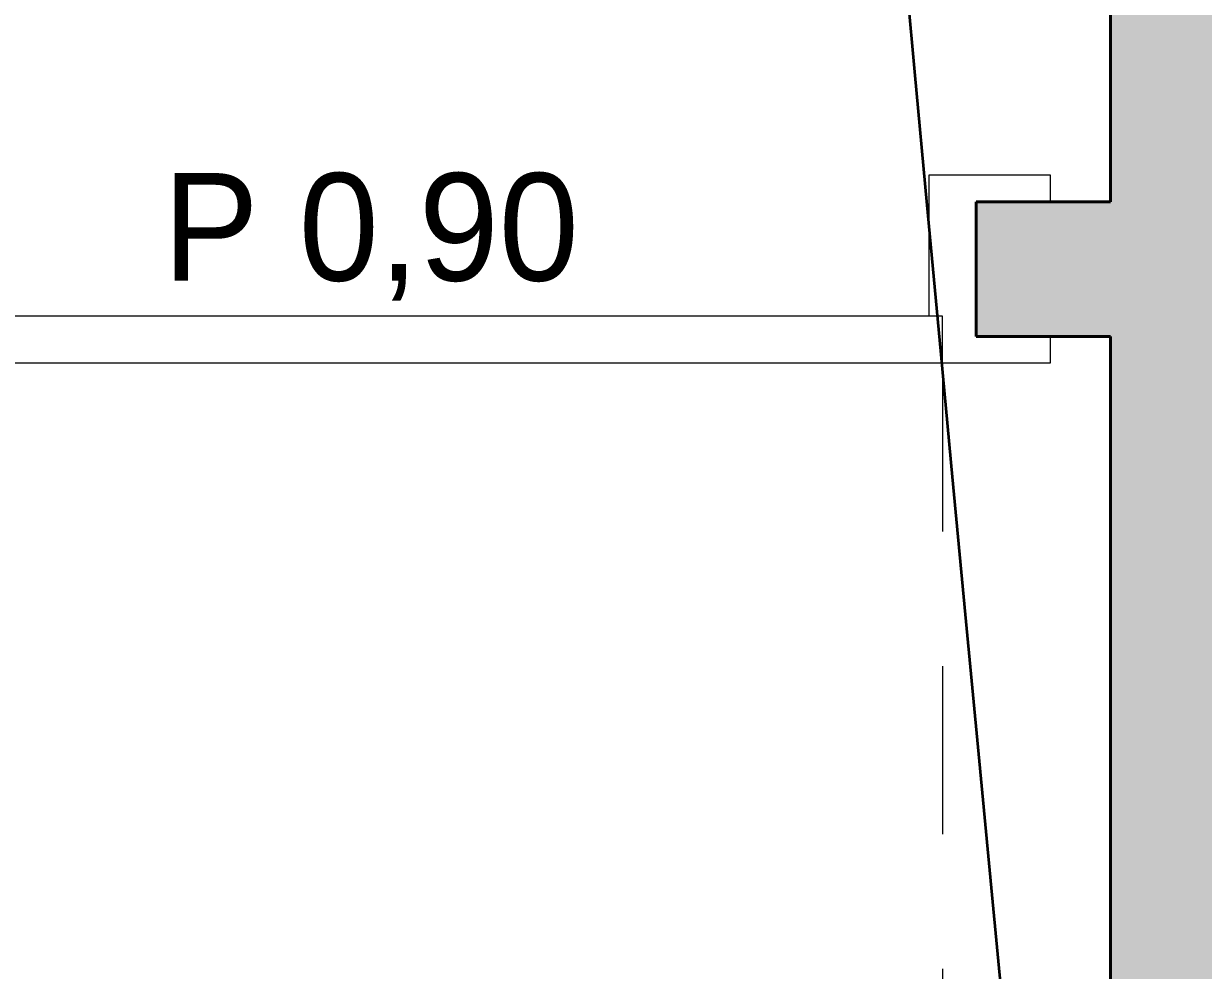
# Model space of a CAD drawing. Header units: millimetres. Extents: x 898 to 1196, y 229 to 443.
# Drawn here: x 1111.205 to 1112.082, y 401.328 to 402.032 of the extents above; entities that cross this region are included whole.
import ezdxf

# ---------------------------------------------------------------- set-up
doc = ezdxf.new("R2010")
doc.units = ezdxf.units.MM
doc.linetypes.add('HIDDEN', pattern=[0.375, 0.25, -0.125])
doc.layers.get('0').update_dxf_attribs({"color": 41})
doc.layers.get('DEFPOINTS').update_dxf_attribs({"color": 53})
for name, color, linetype, lineweight in [('AN-Textes', 5, 'Continuous', 13), ('COMMANDE CH SOL', 20, 'Continuous', 35), ('p hachure', 253, 'Continuous', 15), ('p menuiserie', 5, 'Continuous', 20), ('p mur', 7, 'Continuous', 40)]:
    doc.layers.add(name, color=color, linetype=linetype, lineweight=lineweight)
doc.dimstyles.new('ISO-25', dxfattribs={"dimtxt": 2.5, "dimasz": 2.5, "dimexe": 1.25, "dimexo": 0.625, "dimtad": 1, "dimtxsty": 'Standard', "dimcen": 2.5, "dimadec": 0, "dimazin": 0, "dimtfac": 1, "dimtmove": 0, "dimatfit": 3, "dimfxl": 1, "dimarcsym": 0})

# ---------------------------------------------------------------- blocks, each defined once
blk = doc.blocks.new('*D83')
at = {"layer": 'DEFPOINTS', "color": 0, "transparency": 16777216}
for p in [(-0.475, 0.0023), (-0.475, -0.04), (0.425, -0.04)]:
    blk.add_point(p, dxfattribs=at)
at = {"layer": 'AN-Textes', "color": 0, "transparency": 16777216, "insert": (-0.025, 0.05897), "char_height": 0.08, "attachment_point": 5}
blk.add_mtext('P 0,90', dxfattribs=at)
blk = doc.blocks.new('_None')
blk = doc.blocks.new('*U82')
for p, q in [((0.425, 0.085), (0.425, -0.015)), ((0.48, 0.085), (0.425, 0.085)), ((0.4, 0), (-0.45, 0)), ((0.48, -0.015), (0.425, -0.015)), ((0.4, -0.035), (-0.45, -0.035))]:
    blk.add_line(p, q)
at = {"linetype": 'HIDDEN', "ltscale": 0.5}
blk.add_line((0.4, -0.035), (0.4, -0.885), dxfattribs=at)
blk.add_lwpolyline([(0.48, -0.015), (0.48, -0.035), (0.41, -0.035), (0.41, -0.035), (0.4, -0.035), (0.4, 0), (0.39, 0), (0.39, 0.05), (0.39, 0.05), (0.39, 0.085), (0.39, 0.085), (0.39, 0.105), (0.48, 0.105), (0.48, 0.085)])
blk.add_arc((0.4, -0.035), 0.85, 180, 270, dxfattribs=at)
at = {"layer": 'AN-Textes'}
dim = blk.add_linear_dim(base=(-0.475, 0.0023), p1=(0.425, -0.04), p2=(-0.475, -0.04), angle=180, text='P <>', dimstyle='ISO-25', override={"dimtxt": 0.08, "dimasz": 0.02, "dimexe": 0.6, "dimexo": 0, "dimgap": 0.01, "dimtad": 2, "dimjust": 0, "dimzin": 0, "dimblk1": 'None', "dimblk2": 'None', "dimsah": 1, "dimse1": 1, "dimse2": 1, "dimsd1": 1, "dimsd2": 1, "dimtix": 1, "dimtmove": 2}, dxfattribs=at)
dim.commit()
dim.dimension.update_dxf_attribs({"geometry": '*D83', "text_midpoint": (-0.025, 0.05897)})

msp = doc.modelspace()

# ---------------------------------------------------------------- hatches: boundary and pattern name
at = {"layer": 'p hachure', "transparency": 33554559}
h = msp.add_hatch(color=256, dxfattribs=at)
h.dxf.hatch_style = 1
h.paths.add_polyline_path([(1112.43847, 403.2491), (1112.43847, 403.1991), (1113.33847, 403.1991), (1113.33847, 403.0491), (1112.11347, 403.0491), (1112.11347, 398.7491), (1114.81347, 398.7491), (1114.81347, 398.2991), (1112.01347, 398.2991), (1112.01347, 401.7991), (1111.91347, 401.7991), (1111.91347, 401.8991), (1112.01347, 401.8991), (1112.01347, 403.4991), (1113.33847, 403.4991), (1113.33847, 403.2491)])

# ---------------------------------------------------------------- linework, layer by layer
at = {"layer": 'COMMANDE CH SOL', "color": 1}
msp.add_open_spline([(1111.9882, 400.73265), (1111.52223, 405.50869), (1111.43848, 408.83272), (1110.68345, 410.15433), (1109.63692, 410.37371), (1109.64319, 410.40397)], degree=3, dxfattribs=at)
at = {"layer": 'p mur'}
for p, q in [((1112.01347, 403.4991), (1112.01347, 401.8991)), ((1112.01347, 401.8991), (1111.91347, 401.8991)), ((1111.91347, 401.8991), (1111.91347, 401.7991)), ((1112.01347, 401.7991), (1111.91347, 401.7991)), ((1112.01347, 401.7991), (1112.01347, 398.2991))]:
    msp.add_line(p, q, dxfattribs=at)

# ---------------------------------------------------------------- block references
at = {"layer": 'p menuiserie'}
msp.add_blockref('*U82', (1111.48847, 401.8141), dxfattribs=at)

doc.saveas('drawing.dxf')
